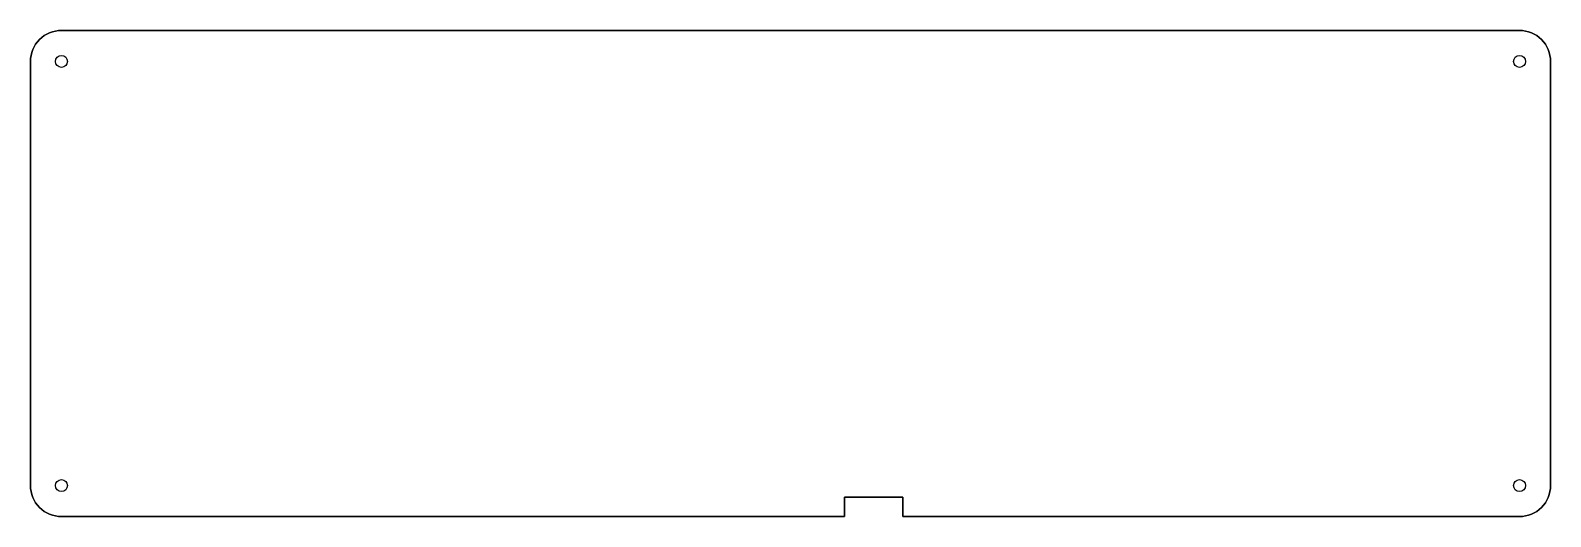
# Model space of a CAD drawing. Header units: millimetres. Extents: x -380 to 13, y -113 to 12.
import ezdxf

# ---------------------------------------------------------------- set-up
doc = ezdxf.new("R2010")
doc.units = ezdxf.units.MM
doc.layers.get('0').update_dxf_attribs({"linetype": 'CONTINUOUS'})

msp = doc.modelspace()

# ---------------------------------------------------------------- linework, layer by layer
for points in [[(-169.488443, -113.1519), (-371.512, -113.1519, -0.4142135624), (-379.512, -105.1519), (-379.512, 4.26997, -0.4142135624), (-371.512, 12.26997), (4.61035, 12.26997, -0.4142135624), (12.61035, 4.26997), (12.61035, -105.1519, -0.4142135624), (4.61035, -113.1519), (-154.488443, -113.1519), (-154.488443, -108.1519), (-169.488443, -108.1519)], [(-371.512, -113.1519), (-169.488443, -113.1519), (-169.488443, -108.1519), (-154.488443, -108.1519), (-154.488443, -113.1519), (4.61035, -113.1519, 0.4142135624), (12.61035, -105.1519), (12.61035, 4.26997, 0.4142135624), (4.61035, 12.26997), (-371.512, 12.26997, 0.4142135624), (-379.512, 4.26997), (-379.512, -105.1519, 0.4142135624)]]:
    msp.add_lwpolyline(points, format="xyb", close=True)
for centre in [(-371.512, 4.26997), (-371.512, 4.26997), (4.61035, 4.26997), (4.61035, 4.26997), (-371.512, -105.1519), (-371.512, -105.1519), (4.61035, -105.1519), (4.61035, -105.1519)]:
    msp.add_circle(centre, 1.55)

doc.saveas('drawing.dxf')
